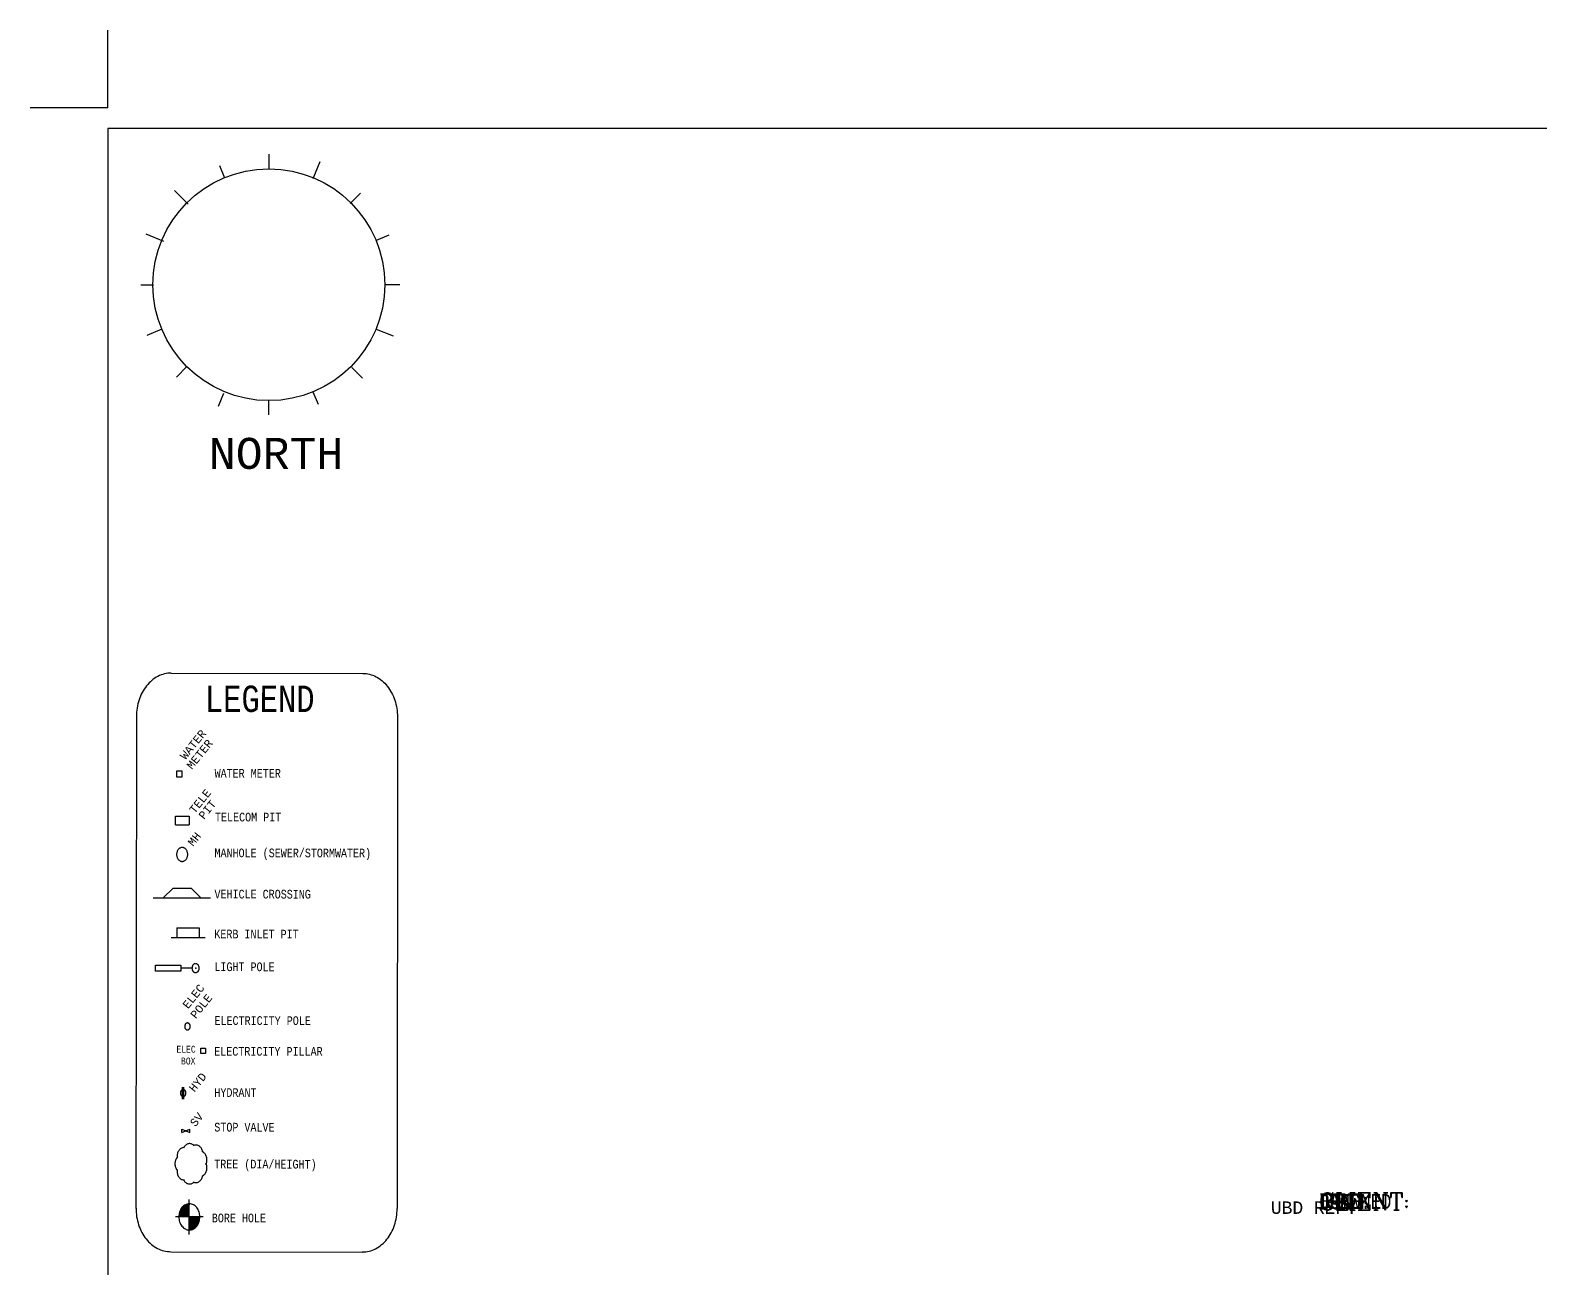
# Model space of a CAD drawing. Extents: x 473 to 674, y 500 to 672.
# Drawn here: x 576.55 to 625.19, y 631.97 to 671.86 of the extents above; entities that cross this region are included whole.
import ezdxf
from ezdxf.enums import TextEntityAlignment as Align

# ---------------------------------------------------------------- set-up
doc = ezdxf.new("R2010")
doc.units = 0
doc.layers.add('11', color=7, linetype='CONTINUOUS')
doc.styles.add('MONOTXT', font='MONOTXT', dxfattribs={"height": 0.2})
doc.styles.add('ROMANC', font='ROMANC', dxfattribs={"height": 0.2})

# ---------------------------------------------------------------- blocks, each defined once
blk = doc.blocks.new('TREE')
at = {"layer": '11', "color": 7, "linetype": 'CONTINUOUS'}
for points in [[(-0.30376, 0.336038, -0.050663), (-0.286511, 0.375565, -0.050652), (-0.261664, 0.41082, -0.050649), (-0.230236, 0.440361, -0.050655), (-0.193512, 0.462979, -0.050667), (-0.152996, 0.477748, -0.050685), (-0.110344, 0.484064, -0.050705), (-0.067302, 0.481669, -0.050724), (-0.025632, 0.470661, -0.05074), (0.012963, 0.45149, -0.05074)], [(-0.018469, 0.451129, -0.050659), (0.020141, 0.470347, -0.050675), (0.06182, 0.481405, -0.050694), (0.104864, 0.483852, -0.050714), (0.14751, 0.477587, -0.050732), (0.188015, 0.462867, -0.050744), (0.224721, 0.440294, -0.05075), (0.256126, 0.410791, -0.050747), (0.280945, 0.375566, -0.050736), (0.298163, 0.33606, -0.050736)], [(-0.384987, -0.236263, -0.050746), (-0.420901, -0.212451, -0.05075), (-0.451282, -0.181894, -0.050746), (-0.474886, -0.145843, -0.050734), (-0.490746, -0.105772, -0.050717), (-0.498216, -0.063321, -0.050697), (-0.496988, -0.020226, -0.050677), (-0.487113, 0.021748, -0.050661), (-0.468995, 0.060885, -0.050651), (-0.443376, 0.095583, -0.050651)], [(-0.448509, 0.064566, -0.050727), (-0.460692, 0.105907, -0.050708), (-0.464304, 0.148863, -0.050688), (-0.459197, 0.191675, -0.050669), (-0.44558, 0.232592, -0.050656), (-0.42401, 0.26994, -0.05065), (-0.395369, 0.302191, -0.050651), (-0.36083, 0.328024, -0.050661), (-0.321806, 0.346384, -0.050677), (-0.279893, 0.356519, -0.050677)], [(0.273873, 0.355987, -0.050722), (0.315777, 0.345903, -0.050738), (0.354787, 0.32759, -0.050748), (0.389305, 0.301798, -0.05075), (0.41792, 0.269582, -0.050743), (0.439461, 0.23226, -0.05073), (0.453046, 0.19136, -0.050711), (0.458119, 0.148553, -0.050691), (0.454473, 0.105594, -0.050672), (0.442258, 0.064238, -0.050672)], [(0.436475, 0.095129, -0.050748), (0.462067, 0.060462, -0.050738), (0.480154, 0.021347, -0.050722), (0.489996, -0.020616, -0.050702), (0.49119, -0.063709, -0.050682), (0.483687, -0.106169, -0.050665), (0.467794, -0.146259, -0.050653), (0.444162, -0.182339, -0.050649), (0.413757, -0.212932, -0.050653), (0.377824, -0.236787, -0.050653)], [(-0.142916, -0.425687, -0.050688), (-0.185757, -0.430546, -0.050708), (-0.228691, -0.426687, -0.050727), (-0.269961, -0.414265, -0.050742), (-0.307879, -0.393789, -0.050749), (-0.340892, -0.366098, -0.050749), (-0.367651, -0.332325, -0.05074), (-0.387061, -0.29385, -0.050725), (-0.398327, -0.252248, -0.050706), (-0.400988, -0.209223, -0.050706)], [(0.393255, -0.209386, -0.050693), (0.39056, -0.252415, -0.050674), (0.379261, -0.29403, -0.050659), (0.359821, -0.332528, -0.050651), (0.333035, -0.366335, -0.05065), (0.299999, -0.394065, -0.050657), (0.262065, -0.414587, -0.050672), (0.220786, -0.427058, -0.05069), (0.177849, -0.43097, -0.050711), (0.135012, -0.426162, -0.050711)], [(0.164435, -0.415072, -0.050649), (0.134714, -0.446329, -0.050652), (0.099316, -0.470972, -0.050663), (0.05969, -0.487993, -0.05068), (0.017458, -0.496694, -0.050699), (-0.025653, -0.49672, -0.050719), (-0.067878, -0.48807, -0.050736), (-0.10749, -0.471097, -0.050747), (-0.142868, -0.446497, -0.05075), (-0.172565, -0.415276, -0.05075)]]:
    blk.add_lwpolyline(points, format="xyb", dxfattribs=at)
blk = doc.blocks.new('*O3')
at = {"layer": '11', "color": 7, "linetype": 'CONTINUOUS'}
for p, q in [((-0.371, 0.16), (0.35, 0.157)), ((-0.371, 0.16), (-0.371, -0.157)), ((0.35, 0.157), (0.35, -0.157)), ((-0.547, -0.157), (0.547, -0.157))]:
    blk.add_line(p, q, dxfattribs=at)
blk = doc.blocks.new('LITEP')
at = {"layer": '11', "color": 7, "linetype": 'CONTINUOUS'}
blk.add_line((0.209, -0.001), (0.821, -0.001), dxfattribs=at)
blk.add_lwpolyline([(-0.146777, 0.143301, 0.049175), (-0.172477, 0.111923, 0.049168), (-0.191556, 0.076128, 0.049154), (-0.203282, 0.037292, 0.049136), (-0.207203, -0.003093, 0.049117), (-0.20317, -0.043475, 0.049099), (-0.191337, -0.082303, 0.049086), (-0.172159, -0.118083, 0.049079), (-0.146372, -0.149441, 0.049079), (-0.114968, -0.175173, 0.049086), (-0.079154, -0.194288, 0.049099), (-0.040306, -0.206053, 0.049117), (0.000083, -0.210015, 0.049136), (0.040461, -0.206022, 0.049154), (0.079277, -0.194228, 0.049168), (0.115038, -0.175086, 0.049175), (0.14637, -0.149331, 0.049175), (0.17207, -0.117953, 0.049168), (0.191149, -0.082159, 0.049154), (0.202875, -0.043323, 0.049136), (0.206797, -0.002937, 0.049117), (0.202763, 0.037445, 0.049099), (0.19093, 0.076272, 0.049086), (0.171752, 0.112052, 0.049079), (0.145965, 0.143411, 0.049079), (0.114562, 0.169142, 0.049086), (0.078748, 0.188258, 0.049099), (0.039899, 0.200022, 0.049117), (-0.00049, 0.203985, 0.049136), (-0.040868, 0.199992, 0.049154), (-0.079683, 0.188198, 0.049168), (-0.115445, 0.169056, 0.049175)], format="xyb", close=True, dxfattribs=at)
blk.add_lwpolyline([(0.857, 0.133), (2.307, 0.132), (2.307, -0.14), (0.857, -0.138)], close=True, dxfattribs=at)
blk.add_point((-0.005, -0.001), dxfattribs=at)
blk = doc.blocks.new('*O5')
at = {"layer": '11', "color": 7, "linetype": 'CONTINUOUS'}
for p, q in [((-0.604, -0.159), (-0.281, 0.155)), ((-0.281, 0.155), (0.303, 0.155)), ((0.615, -0.16), (0.303, 0.155)), ((-0.923, -0.159), (0.922, -0.16))]:
    blk.add_line(p, q, dxfattribs=at)
blk = doc.blocks.new('*O1')
at = {"layer": '11', "color": 7, "linetype": 'CONTINUOUS'}
for p, q in [((-3.077, 9.311), (3.089, 9.303)), ((-4.197, 7.912), (-4.211, -7.928)), ((4.211, 7.9), (4.197, -7.937)), ((-2.943, 4.703), (-2.495, 4.7)), ((-2.943, 4.42), (-2.943, 4.703)), ((-2.943, 4.42), (-2.496, 4.42)), ((-2.495, 4.7), (-2.496, 4.42)), ((-2.717, -4.412), (-2.712, -4.02)), ((-2.672, -4.412), (-2.669, -4.02)), ((-2.739, -5.489), (-2.739, -5.38)), ((-2.739, -5.38), (-2.471, -5.489)), ((-2.739, -5.489), (-2.472, -5.38)), ((-2.471, -5.489), (-2.472, -5.38)), ((-2.493, -8.766), (-2.493, -7.64)), ((-2.042, -8.201), (-2.943, -8.201)), ((-3.093, -9.328), (3.073, -9.336))]:
    blk.add_line(p, q, dxfattribs=at)
for points in [[(-3.076868, 9.311414, 0.061007), (-3.295393, 9.28481, 0.058601), (-3.505566, 9.205428, 0.054602), (-3.699312, 9.076317, 0.050117), (-3.869184, 8.90244, 0.046014), (-4.008655, 8.690478, 0.04277), (-4.112365, 8.448578, 0.040575), (-4.176327, 8.186034, 0.039475), (-4.198085, 7.912937, 0.039475)], [(3.089532, 9.302414, -0.060993), (3.308009, 9.275216, -0.058563), (3.518044, 9.195263, -0.054553), (3.711565, 9.065626, -0.050068), (3.881134, 8.891287, -0.045972), (4.020236, 8.678947, -0.04274), (4.123524, 8.436765, -0.040557), (4.18703, 8.174048, -0.039469), (4.208313, 7.900893, -0.039469)], [(-4.209297, -7.922157, 0.039469), (-4.188014, -8.195313, 0.040557), (-4.124508, -8.45803, 0.04274), (-4.02122, -8.700212, 0.045972), (-3.882118, -8.912552, 0.050068), (-3.712548, -9.086891, 0.054553), (-3.519028, -9.216528, 0.058563), (-3.308993, -9.296481, 0.060993), (-3.090515, -9.323679, 0.060993)], [(-2.491782, -7.807819, 0.061), (-2.553236, -7.815385, 0.058582), (-2.612327, -7.837791, 0.054577), (-2.666787, -7.874178, 0.050093), (-2.714521, -7.923146, 0.045993), (-2.753695, -7.982813, 0.042755), (-2.782804, -8.050887, 0.040566), (-2.800729, -8.124752, 0.039472), (-2.806782, -8.201569, 0.039472)], [(-2.491782, -7.835944, 0.061), (-2.548846, -7.842969, 0.058582), (-2.603717, -7.863776, 0.054577), (-2.654286, -7.897563, 0.050093), (-2.698611, -7.943033, 0.045993), (-2.734987, -7.998439, 0.042755), (-2.762017, -8.06165, 0.040566), (-2.778662, -8.130239, 0.039472), (-2.784282, -8.201569, 0.039472)], [(-2.491782, -7.864069, 0.061), (-2.544456, -7.870554, 0.058582), (-2.595107, -7.88976, 0.054577), (-2.641786, -7.920948, 0.050093), (-2.682701, -7.96292, 0.045993), (-2.716279, -8.014064, 0.042755), (-2.74123, -8.072413, 0.040566), (-2.756594, -8.135726, 0.039472), (-2.761782, -8.201569, 0.039472)], [(-2.491782, -7.892194, 0.061), (-2.540067, -7.898139, 0.058582), (-2.586496, -7.915744, 0.054577), (-2.629286, -7.944333, 0.050093), (-2.666791, -7.982808, 0.045993), (-2.697571, -8.029689, 0.042755), (-2.720442, -8.083176, 0.040566), (-2.734526, -8.141213, 0.039472), (-2.739282, -8.201569, 0.039472)], [(-2.491782, -7.920319, 0.061), (-2.535677, -7.925723, 0.058582), (-2.577886, -7.941728, 0.054577), (-2.616785, -7.967718, 0.050093), (-2.650881, -8.002695, 0.045993), (-2.678863, -8.045315, 0.042755), (-2.699655, -8.093939, 0.040566), (-2.712459, -8.1467, 0.039472), (-2.716782, -8.201569, 0.039472)], [(-2.491782, -7.948444, 0.061), (-2.531288, -7.953308, 0.058582), (-2.569275, -7.967712, 0.054577), (-2.604285, -7.991103, 0.050093), (-2.634971, -8.022583, 0.045993), (-2.660155, -8.06094, 0.042755), (-2.678868, -8.104702, 0.040566), (-2.690391, -8.152187, 0.039472), (-2.694282, -8.201569, 0.039472)], [(-2.491782, -7.976569, 0.061), (-2.526898, -7.980892, 0.058582), (-2.560665, -7.993696, 0.054577), (-2.591785, -8.014488, 0.050093), (-2.619061, -8.04247, 0.045993), (-2.641447, -8.076566, 0.042755), (-2.65808, -8.115465, 0.040566), (-2.668323, -8.157674, 0.039472), (-2.671782, -8.201569, 0.039472)], [(-2.491782, -8.004694, 0.061), (-2.522509, -8.008477, 0.058582), (-2.552055, -8.01968, 0.054577), (-2.579284, -8.037873, 0.050093), (-2.603151, -8.062357, 0.045993), (-2.622739, -8.092191, 0.042755), (-2.637293, -8.126228, 0.040566), (-2.646256, -8.163161, 0.039472), (-2.649282, -8.201569, 0.039472)], [(-2.491782, -8.032819, 0.061), (-2.518119, -8.036061, 0.058582), (-2.543444, -8.045664, 0.054577), (-2.566784, -8.061258, 0.050093), (-2.587241, -8.082245, 0.045993), (-2.60403, -8.107816, 0.042755), (-2.616506, -8.136991, 0.040566), (-2.624188, -8.168647, 0.039472), (-2.626782, -8.201569, 0.039472)], [(-2.491782, -8.060944, 0.061), (-2.51373, -8.063646, 0.058582), (-2.534834, -8.071648, 0.054577), (-2.554284, -8.084644, 0.050093), (-2.571332, -8.102132, 0.045993), (-2.585322, -8.123442, 0.042755), (-2.595718, -8.147754, 0.040566), (-2.60212, -8.174134, 0.039472), (-2.604282, -8.201569, 0.039472)], [(-2.491782, -8.089069, 0.061), (-2.50934, -8.091231, 0.058582), (-2.526224, -8.097633, 0.054577), (-2.541783, -8.108029, 0.050093), (-2.555422, -8.122019, 0.045993), (-2.566614, -8.139067, 0.042755), (-2.574931, -8.158517, 0.040566), (-2.580053, -8.179621, 0.039472), (-2.581782, -8.201569, 0.039472)], [(-2.491782, -8.117194, 0.061), (-2.504951, -8.118815, 0.058582), (-2.517613, -8.123617, 0.054577), (-2.529283, -8.131414, 0.050093), (-2.539512, -8.141907, 0.045993), (-2.547906, -8.154693, 0.042755), (-2.554144, -8.16928, 0.040566), (-2.557985, -8.185108, 0.039472), (-2.559282, -8.201569, 0.039472)], [(-2.491782, -8.145319, 0.061), (-2.500561, -8.1464, 0.058582), (-2.509003, -8.149601, 0.054577), (-2.516783, -8.154799, 0.050093), (-2.523602, -8.161794, 0.045993), (-2.529198, -8.170318, 0.042755), (-2.533357, -8.180043, 0.040566), (-2.535917, -8.190595, 0.039472), (-2.536782, -8.201569, 0.039472)], [(-2.491782, -8.595319, 0.061), (-2.430329, -8.587753, 0.058582), (-2.371237, -8.565347, 0.054577), (-2.316777, -8.52896, 0.050093), (-2.269043, -8.479992, 0.045993), (-2.229869, -8.420325, 0.042755), (-2.20076, -8.352251, 0.040566), (-2.182835, -8.278386, 0.039472), (-2.176782, -8.201569, 0.039472)], [(-2.491782, -8.567194, 0.061), (-2.434718, -8.560169, 0.058582), (-2.379847, -8.539362, 0.054577), (-2.329278, -8.505575, 0.050093), (-2.284953, -8.460105, 0.045993), (-2.248577, -8.404699, 0.042755), (-2.221547, -8.341488, 0.040566), (-2.204902, -8.272899, 0.039472), (-2.199282, -8.201569, 0.039472)], [(-2.491782, -8.539069, 0.061), (-2.439108, -8.532584, 0.058582), (-2.388458, -8.513378, 0.054577), (-2.341778, -8.48219, 0.050093), (-2.300863, -8.440218, 0.045993), (-2.267285, -8.389074, 0.042755), (-2.242335, -8.330725, 0.040566), (-2.22697, -8.267412, 0.039472), (-2.221782, -8.201569, 0.039472)], [(-2.491782, -8.510944, 0.061), (-2.443497, -8.504999, 0.058582), (-2.397068, -8.487394, 0.054577), (-2.354278, -8.458805, 0.050093), (-2.316773, -8.42033, 0.045993), (-2.285993, -8.373449, 0.042755), (-2.263122, -8.319962, 0.040566), (-2.249038, -8.261925, 0.039472), (-2.244282, -8.201569, 0.039472)], [(-2.491782, -8.482819, 0.061), (-2.447887, -8.477415, 0.058582), (-2.405678, -8.46141, 0.054577), (-2.366779, -8.43542, 0.050093), (-2.332683, -8.400443, 0.045993), (-2.304701, -8.357823, 0.042755), (-2.283909, -8.309199, 0.040566), (-2.271105, -8.256438, 0.039472), (-2.266782, -8.201569, 0.039472)], [(-2.491782, -8.454694, 0.061), (-2.452276, -8.44983, 0.058582), (-2.414289, -8.435426, 0.054577), (-2.379279, -8.412035, 0.050093), (-2.348593, -8.380555, 0.045993), (-2.323409, -8.342198, 0.042755), (-2.304696, -8.298436, 0.040566), (-2.293173, -8.250951, 0.039472), (-2.289282, -8.201569, 0.039472)], [(-2.491782, -8.426569, 0.061), (-2.456666, -8.422246, 0.058582), (-2.422899, -8.409442, 0.054577), (-2.391779, -8.38865, 0.050093), (-2.364503, -8.360668, 0.045993), (-2.342117, -8.326572, 0.042755), (-2.325484, -8.287673, 0.040566), (-2.315241, -8.245464, 0.039472), (-2.311782, -8.201569, 0.039472)], [(-2.491782, -8.398444, 0.061), (-2.461055, -8.394661, 0.058582), (-2.431509, -8.383458, 0.054577), (-2.40428, -8.365265, 0.050093), (-2.380413, -8.340781, 0.045993), (-2.360826, -8.310947, 0.042755), (-2.346271, -8.27691, 0.040566), (-2.337308, -8.239977, 0.039472), (-2.334282, -8.201569, 0.039472)], [(-2.491782, -8.370319, 0.061), (-2.465445, -8.367076, 0.058582), (-2.44012, -8.357474, 0.054577), (-2.41678, -8.341879, 0.050093), (-2.396323, -8.320893, 0.045993), (-2.379534, -8.295321, 0.042755), (-2.367058, -8.266147, 0.040566), (-2.359376, -8.23449, 0.039472), (-2.356782, -8.201569, 0.039472)], [(-2.491782, -8.342194, 0.061), (-2.469834, -8.339492, 0.058582), (-2.44873, -8.33149, 0.054577), (-2.42928, -8.318494, 0.050093), (-2.412233, -8.301006, 0.045993), (-2.398242, -8.279696, 0.042755), (-2.387846, -8.255384, 0.040566), (-2.381444, -8.229004, 0.039472), (-2.379282, -8.201569, 0.039472)], [(-2.491782, -8.314069, 0.061), (-2.474224, -8.311907, 0.058582), (-2.457341, -8.305505, 0.054577), (-2.441781, -8.295109, 0.050093), (-2.428142, -8.281118, 0.045993), (-2.41695, -8.264071, 0.042755), (-2.408633, -8.244621, 0.040566), (-2.403511, -8.223517, 0.039472), (-2.401782, -8.201569, 0.039472)], [(-2.491782, -8.285944, 0.061), (-2.478613, -8.284323, 0.058582), (-2.465951, -8.279521, 0.054577), (-2.454281, -8.271724, 0.050093), (-2.444052, -8.261231, 0.045993), (-2.435658, -8.248445, 0.042755), (-2.42942, -8.233858, 0.040566), (-2.425579, -8.21803, 0.039472), (-2.424282, -8.201569, 0.039472)], [(-2.491782, -8.257819, 0.061), (-2.483003, -8.256738, 0.058582), (-2.474561, -8.253537, 0.054577), (-2.466781, -8.248339, 0.050093), (-2.459962, -8.241344, 0.045993), (-2.454366, -8.23282, 0.042755), (-2.450207, -8.223095, 0.040566), (-2.447647, -8.212543, 0.039472), (-2.446782, -8.201569, 0.039472)], [(3.076201, -9.33206, 0.061007), (3.294725, -9.305456, 0.058601), (3.504899, -9.226074, 0.054602), (3.698644, -9.096963, 0.050117), (3.868517, -8.923086, 0.046014), (4.007988, -8.711124, 0.04277), (4.111697, -8.469224, 0.040575), (4.17566, -8.20668, 0.039475), (4.197418, -7.933583, 0.039475)]]:
    blk.add_lwpolyline(points, format="xyb", dxfattribs=at)
for points in [[(-2.895, 5.964), (-2.895, 6.167), (-2.733, 6.167), (-2.733, 5.962)], [(-2.12, -2.942), (-2.12, -2.766), (-1.976, -2.764), (-1.976, -2.944)]]:
    blk.add_lwpolyline(points, close=True, dxfattribs=at)
for points in [[(-2.723569, 3.247313, 0.061), (-2.688609, 3.251618, 0.058582), (-2.654992, 3.264364, 0.054577), (-2.624011, 3.285064, 0.050093), (-2.596856, 3.312922, 0.045993), (-2.57457, 3.346866, 0.042755), (-2.55801, 3.385592, 0.040566), (-2.547812, 3.427613, 0.039472), (-2.544369, 3.471313, 0.039472), (-2.547812, 3.515014, 0.040566), (-2.55801, 3.557035, 0.042755), (-2.57457, 3.595761, 0.045993), (-2.596856, 3.629705, 0.050093), (-2.624011, 3.657563, 0.054577), (-2.654992, 3.678262, 0.058582), (-2.688609, 3.691009, 0.061), (-2.723569, 3.695313, 0.061), (-2.758529, 3.691009, 0.058582), (-2.792146, 3.678262, 0.054577), (-2.823127, 3.657563, 0.050093), (-2.850283, 3.629705, 0.045993), (-2.872568, 3.595761, 0.042755), (-2.889128, 3.557035, 0.040566), (-2.899326, 3.515014, 0.039472), (-2.902769, 3.471313, 0.039472), (-2.899326, 3.427613, 0.040566), (-2.889128, 3.385592, 0.042755), (-2.872568, 3.346866, 0.045993), (-2.850283, 3.312922, 0.050093), (-2.823127, 3.285064, 0.054577), (-2.792146, 3.264364, 0.058582), (-2.758529, 3.251618, 0.061)], [(-2.552547, -2.180022, 0.061), (-2.535067, -2.17787, 0.058582), (-2.518259, -2.171497, 0.054577), (-2.502768, -2.161147, 0.050093), (-2.48919, -2.147218, 0.045993), (-2.478048, -2.130246, 0.042755), (-2.469768, -2.110883, 0.040566), (-2.464669, -2.089872, 0.039472), (-2.462947, -2.068022, 0.039472), (-2.464669, -2.046172, 0.040566), (-2.469768, -2.025162, 0.042755), (-2.478048, -2.005798, 0.045993), (-2.48919, -1.988826, 0.050093), (-2.502768, -1.974898, 0.054577), (-2.518259, -1.964548, 0.058582), (-2.535067, -1.958174, 0.061), (-2.552547, -1.956022, 0.061), (-2.570027, -1.958174, 0.058582), (-2.586836, -1.964548, 0.054577), (-2.602326, -1.974898, 0.050093), (-2.615904, -1.988826, 0.045993), (-2.627047, -2.005798, 0.042755), (-2.635327, -2.025162, 0.040566), (-2.640426, -2.046172, 0.039472), (-2.642147, -2.068022, 0.039472), (-2.640426, -2.089872, 0.040566), (-2.635327, -2.110883, 0.042755), (-2.627047, -2.130246, 0.045993), (-2.615904, -2.147218, 0.050093), (-2.602326, -2.161147, 0.054577), (-2.586836, -2.171497, 0.058582), (-2.570027, -2.17787, 0.061)], [(-2.690011, -4.323558, 0.061), (-2.672531, -4.321406, 0.058582), (-2.655723, -4.315033, 0.054577), (-2.640233, -4.304683, 0.050093), (-2.626656, -4.290755, 0.045993), (-2.615513, -4.273783, 0.042755), (-2.607233, -4.25442, 0.040566), (-2.602135, -4.233411, 0.039472), (-2.600413, -4.211561, 0.039472), (-2.602135, -4.189711, 0.040566), (-2.607233, -4.168702, 0.042755), (-2.615513, -4.149339, 0.045993), (-2.626656, -4.132367, 0.050093), (-2.640233, -4.118439, 0.054577), (-2.655723, -4.108089, 0.058582), (-2.672531, -4.101716, 0.061), (-2.690011, -4.099564, 0.061), (-2.70749, -4.101716, 0.058582), (-2.724298, -4.108089, 0.054577), (-2.739789, -4.118439, 0.050093), (-2.753366, -4.132367, 0.045993), (-2.764509, -4.149339, 0.042755), (-2.772788, -4.168702, 0.040566), (-2.777887, -4.189711, 0.039472), (-2.779609, -4.211561, 0.039472), (-2.777887, -4.233411, 0.040566), (-2.772788, -4.25442, 0.042755), (-2.764509, -4.273783, 0.045993), (-2.753366, -4.290755, 0.050093), (-2.739789, -4.304683, 0.054577), (-2.724298, -4.315033, 0.058582), (-2.70749, -4.321406, 0.061)], [(-2.154282, -8.201569, 0.039472), (-2.160767, -8.119265, 0.040566), (-2.179973, -8.040124, 0.042755), (-2.211161, -7.967188, 0.045993), (-2.253134, -7.903258, 0.050093), (-2.304277, -7.850793, 0.054577), (-2.362626, -7.811807, 0.058582), (-2.425939, -7.7878, 0.061), (-2.491782, -7.779694, 0.061), (-2.557625, -7.7878, 0.058582), (-2.620938, -7.811807, 0.054577), (-2.679287, -7.850793, 0.050093), (-2.730431, -7.903258, 0.045993), (-2.772403, -7.967188, 0.042755), (-2.803591, -8.040124, 0.040566), (-2.822797, -8.119265, 0.039472), (-2.829282, -8.201569, 0.039472), (-2.822797, -8.283873, 0.040566), (-2.803591, -8.363014, 0.042755), (-2.772403, -8.43595, 0.045993), (-2.730431, -8.49988, 0.050093), (-2.679287, -8.552345, 0.054577), (-2.620938, -8.591331, 0.058582), (-2.557625, -8.615338, 0.061), (-2.491782, -8.623444, 0.061), (-2.425939, -8.615338, 0.058582), (-2.362626, -8.591331, 0.054577), (-2.304277, -8.552345, 0.050093), (-2.253134, -8.49988, 0.045993), (-2.211161, -8.43595, 0.042755), (-2.179973, -8.363014, 0.040566), (-2.160767, -8.283873, 0.039472)]]:
    blk.add_lwpolyline(points, format="xyb", close=True, dxfattribs=at)
for name, p in [('*O5', (-2.735, 2.231)), ('*O3', (-2.528, 0.951))]:
    blk.add_blockref(name, p, dxfattribs=at)
for name, p, xscale, yscale, rotation in [('LITEP', (-2.291, -0.193), 0.560001, 0.700002, 179.95007), ('TREE', (-2.434, -6.497), 1.312497, 1.049999, 269.9504)]:
    blk.add_blockref(name, p, dxfattribs=dict(at, xscale=xscale, yscale=yscale, rotation=rotation))
at = {"layer": '11', "color": 7, "linetype": 'CONTINUOUS', "style": 'MONOTXT'}
for s, height, rotation, width, p in [('LEGEND', 0.85, 359.922128, 0.8, (-0.225424, 8.485466)), ('MH', 0.254, 51.2794, 0.996063, (-2.33122, 3.964647))]:
    blk.add_text(s, height=height, rotation=rotation, dxfattribs=dict(at, width=width)).set_placement(p, align=Align.MIDDLE)
at = {"layer": '11', "color": 7, "linetype": 'CONTINUOUS', "style": 'MONOTXT', "width": 0.996063}
for s, p in [('WATER', (-2.715086, 6.583441)), ('METER', (-2.502086, 6.270441))]:
    blk.add_text(s, height=0.254, rotation=51.279397, dxfattribs=at).set_placement(p, align=Align.MIDDLE_LEFT)
at = {"layer": '11', "color": 7, "linetype": 'CONTINUOUS', "style": 'MONOTXT', "width": 0.8}
for s, p in [('WATER METER', (-1.678619, 6.226)), ('TELECOM PIT', (-1.665619, 4.816)), ('MANHOLE (SEWER/STORMWATER)', (-1.681619, 3.663)), ('VEHICLE CROSSING', (-1.682619, 2.335)), ('KERB INLET PIT', (-1.686619, 1.048)), ('LIGHT POLE', (-1.684619, -0.006)), ('ELECTRICITY POLE', (-1.682619, -1.737)), ('ELECTRICITY PILLAR', (-1.690619, -2.728)), ('HYDRANT', (-1.686619, -4.057)), ('STOP VALVE', (-1.687619, -5.172)), ('TREE (DIA/HEIGHT)', (-1.690619, -6.361)), ('BORE HOLE', (-1.767619, -8.097))]:
    blk.add_text(s, height=0.28, rotation=359.922128, dxfattribs=at).set_placement(p, align=Align.TOP_LEFT)
at = {"layer": '11', "color": 7, "linetype": 'CONTINUOUS', "style": 'MONOTXT'}
for s, height, rotation, width, p in [('TELE', 0.254, 51.2794, 0.996063, (-2.319, 4.764)), ('PIT', 0.254, 51.2794, 0.996063, (-2.019, 4.58)), ('ELEC', 0.254, 51.2794, 0.996063, (-2.533, -1.521)), ('POLE', 0.254, 51.2794, 0.996063, (-2.282, -1.84)), ('ELEC', 0.224, 359.922128, 0.799107, (-2.907, -2.913)), ('BOX', 0.224, 359.922128, 0.799107, (-2.76, -3.294)), ('SV', 0.254, 51.279397, 0.996063, (-2.296, -5.318))]:
    blk.add_text(s, height=height, rotation=rotation, dxfattribs=dict(at, width=width)).set_placement(p)
blk.add_text('HYD', height=0.253, rotation=50.991381, dxfattribs=at).set_placement((-2.223123, -3.865831), align=Align.MIDDLE)
blk = doc.blocks.new('*O11')
at = {"layer": '11', "color": 6, "linetype": 'CONTINUOUS'}
for p, q in [((-1.638, 4.954), (-1.477, 4.56)), ((-0.048, 5.321), (-0.048, 4.856)), ((1.592, 5.065), (1.365, 4.525)), ((-3.084, 4.145), (-2.648, 3.711)), ((2.905, 4.065), (2.569, 3.728)), ((-4.014, 2.754), (-3.435, 2.515)), ((3.813, 2.71), (3.382, 2.531)), ((-4.168, 1.111), (-3.767, 1.111)), ((4.169, 1.111), (3.672, 1.111)), ((-3.968, -0.514), (-3.478, -0.31)), ((3.963, -0.55), (3.422, -0.325)), ((-3.025, -1.866), (-2.685, -1.525)), ((2.962, -1.898), (2.622, -1.558)), ((-1.667, -2.796), (-1.495, -2.382)), ((1.552, -2.75), (1.383, -2.345)), ((-0.048, -3.079), (-0.048, -2.614))]:
    blk.add_line(p, q, dxfattribs=at)
blk.add_circle((-0.048424, 1.112067), 3.732665, dxfattribs=at)
at = {"layer": '11', "color": 6, "linetype": 'CONTINUOUS', "style": 'MONOTXT'}
blk.add_text('NORTH', height=1, dxfattribs=at).set_placement((0.184, -4.82), align=Align.CENTER)
blk = doc.blocks.new('*O8')
at = {"layer": '11', "color": 4, "linetype": 'CONTINUOUS'}
for q in [(-39, 37.723), (-41.5, 35.223)]:
    blk.add_line((-39, 35.223), q, dxfattribs=at)
at = {"layer": '11', "color": 6, "linetype": 'CONTINUOUS'}
for p, q in [((38.95, 34.556), (-39, 34.556)), ((-39, 34.556), (-39, -18.243))]:
    blk.add_line(p, q, dxfattribs=at)
blk.add_blockref('*O11', (-33.769, 28.413), dxfattribs=at)
at = {"layer": '11', "color": 1, "linetype": 'CONTINUOUS', "style": 'MONOTXT'}
blk.add_text('UBD REF: ', height=0.4, dxfattribs=at).set_placement((0, 0), align=Align.TOP_CENTER)
at = {"layer": '11', "color": 4, "linetype": 'CONTINUOUS', "style": 'MONOTXT', "width": 0.799582}
for s in ['CHECKED: ', 'DGN ', 'DRAWN: ', 'DATE:', 'JOB ']:
    blk.add_text(s, height=0.479, dxfattribs=at).set_placement((0, 0), align=Align.MIDDLE_LEFT)
at = {"layer": '11', "color": 4, "linetype": 'CONTINUOUS', "style": 'ROMANC'}
for s, height in [('REF: ', 0.48), ('CLIENT: ', 0.56)]:
    blk.add_text(s, height=height, dxfattribs=at).set_placement((0, 0), align=Align.MIDDLE_LEFT)
at = {"layer": '11', "color": 1, "linetype": 'CONTINUOUS', "style": 'MONOTXT'}
blk.add_attdef('TAG00', text='', height=0.4, dxfattribs=at).set_placement((0, 0), align=Align.TOP_CENTER)
at = {"layer": '11', "color": 4, "linetype": 'CONTINUOUS', "style": 'MONOTXT', "width": 0.799582}
for tag in ['TAG10', 'TAG20', 'TAG30', 'TAG50', 'TAG60']:
    blk.add_attdef(tag, text='', height=0.479, dxfattribs=at).set_placement((0, 0), align=Align.MIDDLE_LEFT)
at = {"layer": '11', "color": 4, "linetype": 'CONTINUOUS', "style": 'ROMANC'}
for tag, height in [('TAG40', 0.48), ('TAG70', 0.56)]:
    blk.add_attdef(tag, text='', height=height, dxfattribs=at).set_placement((0, 0), align=Align.MIDDLE_LEFT)

msp = doc.modelspace()

# ---------------------------------------------------------------- block references
at = {"layer": '11', "color": 30, "linetype": 'CONTINUOUS'}
msp.add_blockref('*O8', (618.055, 634.138), dxfattribs=at)
at = {"layer": '11', "color": 7, "linetype": 'CONTINUOUS'}
msp.add_blockref('*O1', (584.17, 641.842), dxfattribs=at)

doc.saveas('drawing.dxf')
